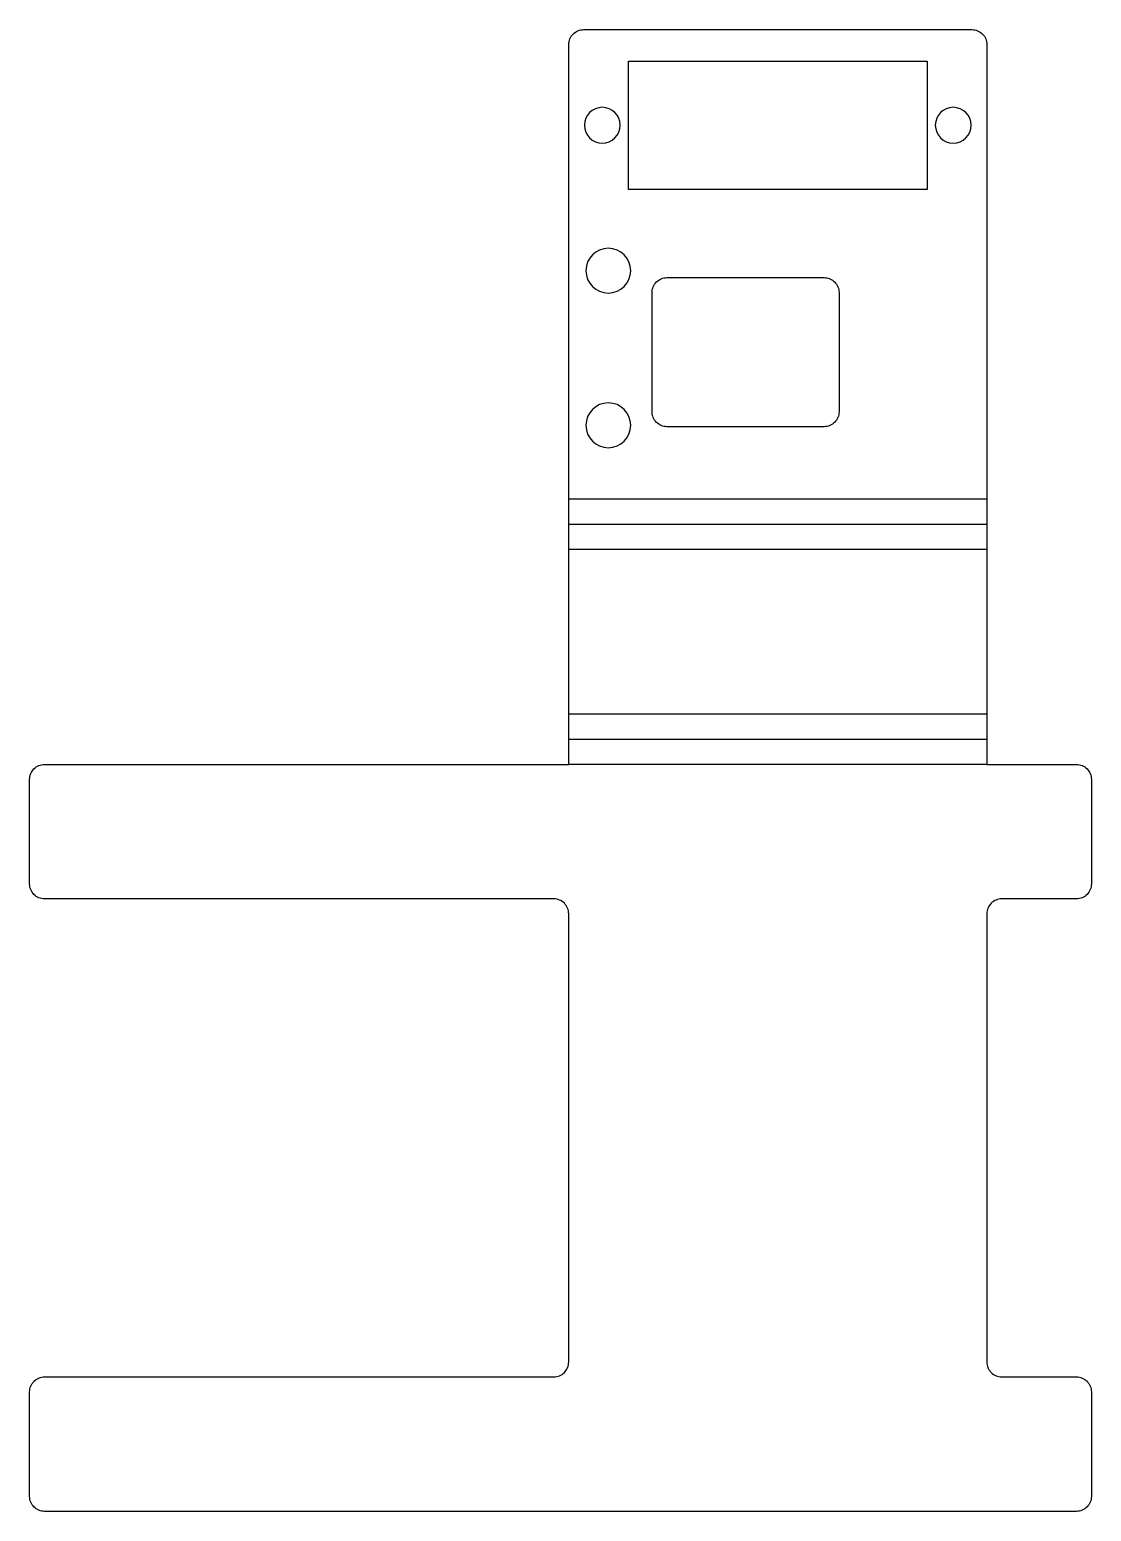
# Model space of a CAD drawing. Header units: millimetres. Extents: x -1 to 70.1, y 0 to 99.2.
import ezdxf

# ---------------------------------------------------------------- set-up
doc = ezdxf.new("R2010")
doc.units = ezdxf.units.MM

msp = doc.modelspace()

# ---------------------------------------------------------------- linework, layer by layer
at = {"layer": 'BEND'}
for p, q in [((35.1, 66.089), (63.1, 66.089)), ((35.1, 51.696), (63.1, 51.696))]:
    msp.add_line(p, q, dxfattribs=at)
at = {"layer": 'BEND_EXTENT'}
for p, q in [((35.1, 67.786), (63.1, 67.786)), ((63.1, 64.393), (35.1, 64.393)), ((35.1, 53.393), (63.1, 53.393)), ((63.1, 50), (35.1, 50))]:
    msp.add_line(p, q, dxfattribs=at)
at = {"layer": 'INTERIOR_PROFILES'}
msp.add_lwpolyline([(59.1, 97.086), (59.1, 88.486), (39.1, 88.486), (39.1, 97.086)], close=True, dxfattribs=at)
msp.add_lwpolyline([(53.2, 81.586), (53.2, 73.606, -0.414214), (52.2, 72.606), (41.68, 72.606, -0.414214), (40.68, 73.606), (40.68, 81.586, -0.414214), (41.68, 82.586), (52.2, 82.586, -0.414214)], format="xyb", close=True, dxfattribs=at)
at = {"layer": 'INTERIOR_PROFILES', "extrusion": (0, 0, -1)}
for centre, radius in [((-37.35, 92.786), 1.2), ((-60.85, 92.786), 1.2), ((-37.75, 83.051), 1.5), ((-37.75, 72.701), 1.5)]:
    msp.add_circle(centre, radius, dxfattribs=at)
at = {"layer": 'OUTER_PROFILES'}
msp.add_lwpolyline([(0, 41, -0.414214), (-1, 42), (-1, 49, -0.414214), (0, 50), (35.1, 50), (35.1, 98.186, -0.414214), (36.1, 99.186), (62.1, 99.186, -0.414214), (63.1, 98.186), (63.1, 50), (69.1, 50, -0.414214), (70.1, 49), (70.1, 42, -0.414214), (69.1, 41), (64.1, 41, 0.414214), (63.1, 40), (63.1, 10, 0.414214), (64.1, 9), (69.1, 9, -0.414214), (70.1, 8), (70.1, 1, -0.414214), (69.1, 0), (0, 0, -0.414214), (-1, 1), (-1, 8, -0.414214), (0, 9), (34.1, 9, 0.414214), (35.1, 10), (35.1, 40, 0.414214), (34.1, 41)], format="xyb", close=True, dxfattribs=at)

doc.saveas('drawing.dxf')
